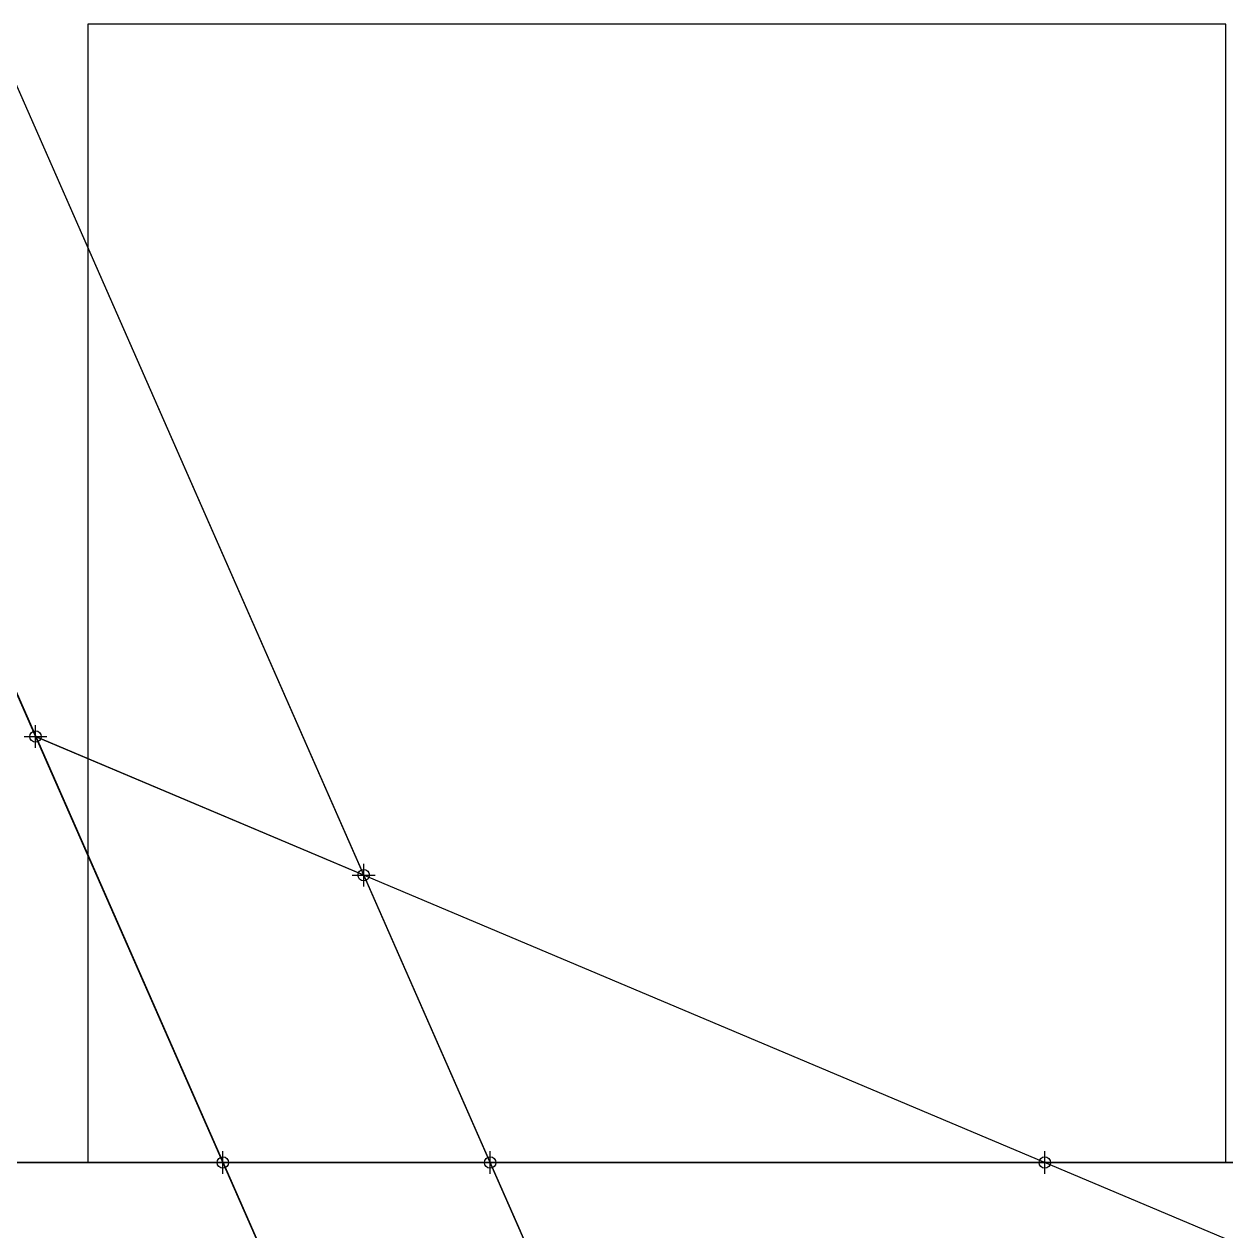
# Model space of a CAD drawing. Header units: millimetres. Extents: x -6 to 100, y -6 to 100.
import ezdxf

# ---------------------------------------------------------------- set-up
doc = ezdxf.new("R2010")
doc.units = ezdxf.units.MM
doc.header["$PDMODE"] = 34

msp = doc.modelspace()

# ---------------------------------------------------------------- linework, layer by layer
at = {"color": 3}
for p, q in [((100, 100), (0, 100)), ((0, 100), (0, 0)), ((100, 0), (100, 100)), ((0, 0), (100, 0))]:
    msp.add_line(p, q, dxfattribs=at)
msp.add_line((24.25, 25.25), (-4.58, 37.42))
at = {"color": 161}
msp.add_line((27, 19, 6), (38, -6, 30), dxfattribs=at)
at = {"color": 1}
for p, q in [((0, 0), (100, 0)), ((100, 0, 100), (0, 0, 100)), ((0, 0, 100), (0, 0)), ((100, 0), (100, 0, 100))]:
    msp.add_line(p, q, dxfattribs=at)
for p, direction in [((27, 19, 6), (0.302536, -0.687582, 0.660078)), ((0, 27, 10), (0.302536, -0.687582, 0.660078)), ((35.36, 0, 24.24), (-0.89534, 0, 0.445382))]:
    msp.add_xline(p, direction)
at = {"color": 3}
for p, direction in [((27, 19), (0.402739, -0.915315)), ((0, 27), (-0.402739, 0.915315))]:
    msp.add_xline(p, direction, dxfattribs=at)
at = {"color": 1}
for p, direction in [((38, 0, 30), (-0.416655, 0, -0.909065)), ((-4.58, 0), (0.416655, 0, 0.909065))]:
    msp.add_xline(p, direction, dxfattribs=at)
msp.add_ray((-4.58, 37.42), (0.921334, -0.388771))
for p in [(-4.58, 37.42), (24.25, 25.25), (11.88, 0, 35.92), (35.36, 0, 24.24), (84.09, 0)]:
    msp.add_point(p)

doc.saveas('drawing.dxf')
